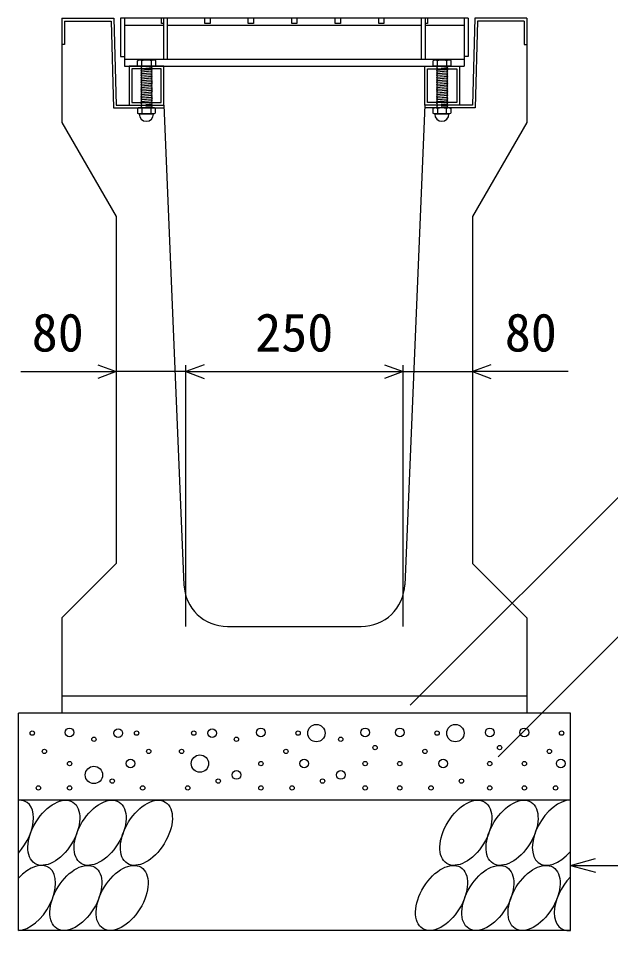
# Model space of a CAD drawing. Units: millimetres, scale not verified. Extents: x -25200 to 25200, y -8910 to 8910.
# Drawn here: x 2889 to 3570, y 777 to 1832 of the extents above; entities that cross this region are included whole.
import ezdxf
from ezdxf.enums import TextEntityAlignment as Align

# ---------------------------------------------------------------- set-up
doc = ezdxf.new("R2010")
doc.units = ezdxf.units.MM
doc.header["$LTSCALE"] = 30
doc.linetypes.add('DOTTED', pattern=[1.75, 0.25, -1.5])
for name, color, linetype, lineweight in [('0-0_DIM', 7, 'Continuous', 25), ('0-2_HATCH', 6, 'Continuous', 25), ('0-5_OUTLINE', 3, 'Continuous', 25)]:
    doc.layers.add(name, color=color, linetype=linetype, lineweight=lineweight)
doc.styles.add('ＭＳ ゴシック', font='')
doc.styles.get('ＭＳ ゴシック').set_extended_font_data('MS Gothic')

msp = doc.modelspace()

# ---------------------------------------------------------------- linework, layer by layer
at = {"layer": '0-0_DIM'}
for p, q in [((2891.28, 1425.4), (3001.1, 1425.4)), ((3081.1, 1425.4), (3001.1, 1425.4)), ((3081.1, 1132.11), (3081.1, 1432.9)), ((3081.1, 1425.4), (3331.1, 1425.4)), ((3331.1, 1132.11), (3331.1, 1432.9)), ((3331.1, 1425.4), (3411.1, 1425.4)), ((3520.92, 1425.4), (3411.1, 1425.4)), ((3654.17, 1356.35), (3339.29, 1041.47)), ((3604.17, 1145.76), (3440.51, 982.11)), ((3523.6, 857.11), (3552.57, 864.87)), ((3523.6, 857.11), (3956.91, 857.11)), ((3523.6, 857.11), (3552.57, 849.34))]:
    msp.add_line(p, q, dxfattribs=at)
for points in [[(2979.95, 1433.1), (3001.1, 1425.4), (2979.95, 1417.7)], [(3102.24, 1433.1), (3081.1, 1425.4), (3102.24, 1417.7)], [(3309.95, 1433.1), (3331.1, 1425.4), (3309.95, 1417.7)], [(3432.24, 1433.1), (3411.1, 1425.4), (3432.24, 1417.7)]]:
    msp.add_lwpolyline(points, dxfattribs=at)
at = {"layer": '0-2_HATCH'}
for p, q in [((2941.8, 1828.91), (2941.8, 1802.11)), ((3406.1, 1832.11), (3006.1, 1832.11)), ((3010.6, 1832.11), (3010.6, 1777.11)), ((3055.6, 1832.11), (3055.6, 1785.11)), ((3060.1, 1785.11), (3060.1, 1832.11)), ((3352.1, 1832.11), (3352.1, 1785.11)), ((3356.6, 1832.11), (3356.6, 1785.11)), ((3401.6, 1832.11), (3401.6, 1777.11)), ((3416.72, 1828.91), (3414.22, 1728.89)), ((3470.4, 1828.91), (3416.72, 1828.91)), ((3010.6, 1824.11), (3055.6, 1824.11)), ((3060.1, 1824.11), (3352.1, 1824.11)), ((3356.6, 1824.11), (3401.6, 1824.11)), ((2941.8, 1802.11), (2938.6, 1802.11)), ((3010.6, 1785.11), (3401.6, 1785.11)), ((3027.6, 1784.61), (3025.6, 1783.11)), ((3025.6, 1777.11), (3025.6, 1783.11)), ((3025.92, 1783.38), (3027.6, 1784.61)), ((3044.6, 1784.61), (3027.6, 1784.61)), ((3030.6, 1777.11), (3030.6, 1783.11)), ((3041.6, 1777.11), (3041.6, 1783.11)), ((3046.27, 1783.38), (3044.6, 1784.61)), ((3046.6, 1777.11), (3046.6, 1783.11)), ((3367.6, 1784.61), (3365.6, 1783.11)), ((3365.6, 1777.11), (3365.6, 1783.11)), ((3365.92, 1783.38), (3367.6, 1784.61)), ((3384.6, 1784.61), (3367.6, 1784.61)), ((3370.6, 1777.11), (3370.6, 1783.11)), ((3381.6, 1777.11), (3381.6, 1783.11)), ((3386.27, 1783.38), (3384.6, 1784.61)), ((3386.6, 1777.11), (3386.6, 1783.11)), ((3010.6, 1777.11), (3401.6, 1777.11)), ((3046.6, 1777.11), (3025.6, 1777.11)), ((3029.6, 1777.11), (3042.6, 1777.11)), ((3029.6, 1776.11), (3030.6, 1777.11)), ((3030.6, 1775.11), (3029.6, 1776.11)), ((3029.6, 1774.11), (3030.6, 1775.11)), ((3030.6, 1773.11), (3029.6, 1774.11)), ((3029.6, 1772.11), (3030.6, 1773.11)), ((3042.6, 1773.11), (3029.6, 1772.11)), ((3030.6, 1771.11), (3029.6, 1772.11)), ((3041.6, 1776.11), (3042.6, 1777.11)), ((3042.6, 1775.11), (3041.6, 1776.11)), ((3041.6, 1772.11), (3042.6, 1773.11)), ((3042.6, 1771.11), (3041.6, 1772.11)), ((3386.6, 1777.11), (3365.6, 1777.11)), ((3369.6, 1777.11), (3382.6, 1777.11)), ((3369.6, 1776.11), (3370.6, 1777.11)), ((3370.6, 1775.11), (3369.6, 1776.11)), ((3369.6, 1774.11), (3370.6, 1775.11)), ((3370.6, 1773.11), (3369.6, 1774.11)), ((3369.6, 1772.11), (3370.6, 1773.11)), ((3382.6, 1773.11), (3369.6, 1772.11)), ((3370.6, 1771.11), (3369.6, 1772.11)), ((3381.6, 1776.11), (3382.6, 1777.11)), ((3382.6, 1775.11), (3381.6, 1776.11)), ((3381.6, 1772.11), (3382.6, 1773.11)), ((3382.6, 1771.11), (3381.6, 1772.11)), ((3029.6, 1770.11), (3030.6, 1771.11)), ((3042.6, 1771.11), (3029.6, 1770.11)), ((3030.6, 1769.11), (3029.6, 1770.11)), ((3029.6, 1768.11), (3030.6, 1769.11)), ((3042.6, 1769.11), (3029.6, 1768.11)), ((3030.6, 1767.11), (3029.6, 1768.11)), ((3029.6, 1766.11), (3030.6, 1767.11)), ((3042.6, 1767.11), (3029.6, 1766.11)), ((3030.6, 1765.11), (3029.6, 1766.11)), ((3042.6, 1765.11), (3029.6, 1764.11)), ((3029.6, 1764.11), (3030.6, 1765.11)), ((3042.6, 1763.11), (3029.6, 1762.11)), ((3030.6, 1761.11), (3029.6, 1762.11)), ((3041.6, 1770.11), (3042.6, 1771.11)), ((3042.6, 1769.11), (3041.6, 1770.11)), ((3041.6, 1768.11), (3042.6, 1769.11)), ((3042.6, 1767.11), (3041.6, 1768.11)), ((3041.6, 1764.11), (3042.6, 1765.11)), ((3042.6, 1763.11), (3041.6, 1764.11)), ((3041.6, 1762.11), (3042.6, 1763.11)), ((3042.6, 1761.11), (3041.6, 1762.11)), ((3369.6, 1770.11), (3370.6, 1771.11)), ((3382.6, 1771.11), (3369.6, 1770.11)), ((3370.6, 1769.11), (3369.6, 1770.11)), ((3369.6, 1768.11), (3370.6, 1769.11)), ((3382.6, 1769.11), (3369.6, 1768.11)), ((3370.6, 1767.11), (3369.6, 1768.11)), ((3369.6, 1766.11), (3370.6, 1767.11)), ((3382.6, 1767.11), (3369.6, 1766.11)), ((3370.6, 1765.11), (3369.6, 1766.11)), ((3382.6, 1765.11), (3369.6, 1764.11)), ((3369.6, 1764.11), (3370.6, 1765.11)), ((3382.6, 1763.11), (3369.6, 1762.11)), ((3370.6, 1761.11), (3369.6, 1762.11)), ((3381.6, 1770.11), (3382.6, 1771.11)), ((3382.6, 1769.11), (3381.6, 1770.11)), ((3381.6, 1768.11), (3382.6, 1769.11)), ((3382.6, 1767.11), (3381.6, 1768.11)), ((3381.6, 1764.11), (3382.6, 1765.11)), ((3382.6, 1763.11), (3381.6, 1764.11)), ((3381.6, 1762.11), (3382.6, 1763.11)), ((3382.6, 1761.11), (3381.6, 1762.11)), ((3042.6, 1761.11), (3029.6, 1760.11)), ((3029.6, 1760.11), (3030.6, 1761.11)), ((3030.6, 1759.11), (3029.6, 1760.11)), ((3042.6, 1759.11), (3029.6, 1758.11)), ((3029.6, 1758.11), (3030.6, 1759.11)), ((3030.6, 1757.11), (3029.6, 1758.11)), ((3042.6, 1757.11), (3029.6, 1756.11)), ((3029.6, 1756.11), (3030.6, 1757.11)), ((3030.6, 1755.11), (3029.6, 1756.11)), ((3042.6, 1755.11), (3029.6, 1754.11)), ((3029.6, 1754.11), (3030.6, 1755.11)), ((3030.6, 1753.11), (3029.6, 1754.11)), ((3042.6, 1753.11), (3029.6, 1752.11)), ((3029.6, 1752.11), (3030.6, 1753.11)), ((3030.6, 1751.11), (3029.6, 1752.11)), ((3042.6, 1751.11), (3029.6, 1750.11)), ((3029.6, 1750.11), (3030.6, 1751.11)), ((3041.6, 1760.11), (3042.6, 1761.11)), ((3041.6, 1760.11), (3042.6, 1759.11)), ((3041.6, 1758.11), (3042.6, 1759.11)), ((3041.6, 1758.11), (3042.6, 1757.11)), ((3041.6, 1756.11), (3042.6, 1757.11)), ((3041.6, 1756.11), (3042.6, 1755.11)), ((3041.6, 1754.11), (3042.6, 1755.11)), ((3041.6, 1754.11), (3042.6, 1753.11)), ((3041.6, 1752.11), (3042.6, 1753.11)), ((3041.6, 1752.11), (3042.6, 1751.11)), ((3041.6, 1750.11), (3042.6, 1751.11)), ((3382.6, 1761.11), (3369.6, 1760.11)), ((3369.6, 1760.11), (3370.6, 1761.11)), ((3370.6, 1759.11), (3369.6, 1760.11)), ((3382.6, 1759.11), (3369.6, 1758.11)), ((3369.6, 1758.11), (3370.6, 1759.11)), ((3370.6, 1757.11), (3369.6, 1758.11)), ((3382.6, 1757.11), (3369.6, 1756.11)), ((3369.6, 1756.11), (3370.6, 1757.11)), ((3370.6, 1755.11), (3369.6, 1756.11)), ((3382.6, 1755.11), (3369.6, 1754.11)), ((3369.6, 1754.11), (3370.6, 1755.11)), ((3370.6, 1753.11), (3369.6, 1754.11)), ((3382.6, 1753.11), (3369.6, 1752.11)), ((3369.6, 1752.11), (3370.6, 1753.11)), ((3370.6, 1751.11), (3369.6, 1752.11)), ((3382.6, 1751.11), (3369.6, 1750.11)), ((3369.6, 1750.11), (3370.6, 1751.11)), ((3381.6, 1760.11), (3382.6, 1761.11)), ((3381.6, 1760.11), (3382.6, 1759.11)), ((3381.6, 1758.11), (3382.6, 1759.11)), ((3381.6, 1758.11), (3382.6, 1757.11)), ((3381.6, 1756.11), (3382.6, 1757.11)), ((3381.6, 1756.11), (3382.6, 1755.11)), ((3381.6, 1754.11), (3382.6, 1755.11)), ((3381.6, 1754.11), (3382.6, 1753.11)), ((3381.6, 1752.11), (3382.6, 1753.11)), ((3381.6, 1752.11), (3382.6, 1751.11)), ((3381.6, 1750.11), (3382.6, 1751.11)), ((3030.6, 1749.11), (3029.6, 1750.11)), ((3042.6, 1749.11), (3029.6, 1748.11)), ((3029.6, 1748.11), (3030.6, 1749.11)), ((3030.6, 1747.11), (3029.6, 1748.11)), ((3042.6, 1747.11), (3029.6, 1746.11)), ((3029.6, 1746.11), (3030.6, 1747.11)), ((3030.6, 1745.11), (3029.6, 1746.11)), ((3042.6, 1745.11), (3029.6, 1744.11)), ((3029.6, 1744.11), (3030.6, 1745.11)), ((3030.6, 1743.11), (3029.6, 1744.11)), ((3042.6, 1743.11), (3029.6, 1742.11)), ((3029.6, 1742.11), (3030.6, 1743.11)), ((3030.6, 1741.11), (3029.6, 1742.11)), ((3042.6, 1741.11), (3029.6, 1740.11)), ((3029.6, 1740.11), (3030.6, 1741.11)), ((3041.6, 1750.11), (3042.6, 1749.11)), ((3041.6, 1748.11), (3042.6, 1749.11)), ((3041.6, 1748.11), (3042.6, 1747.11)), ((3041.6, 1746.11), (3042.6, 1747.11)), ((3041.6, 1746.11), (3042.6, 1745.11)), ((3041.6, 1744.11), (3042.6, 1745.11)), ((3041.6, 1744.11), (3042.6, 1743.11)), ((3041.6, 1742.11), (3042.6, 1743.11)), ((3041.6, 1742.11), (3042.6, 1741.11)), ((3041.6, 1740.11), (3042.6, 1741.11)), ((3370.6, 1749.11), (3369.6, 1750.11)), ((3382.6, 1749.11), (3369.6, 1748.11)), ((3369.6, 1748.11), (3370.6, 1749.11)), ((3370.6, 1747.11), (3369.6, 1748.11)), ((3382.6, 1747.11), (3369.6, 1746.11)), ((3369.6, 1746.11), (3370.6, 1747.11)), ((3370.6, 1745.11), (3369.6, 1746.11)), ((3382.6, 1745.11), (3369.6, 1744.11)), ((3369.6, 1744.11), (3370.6, 1745.11)), ((3370.6, 1743.11), (3369.6, 1744.11)), ((3382.6, 1743.11), (3369.6, 1742.11)), ((3369.6, 1742.11), (3370.6, 1743.11)), ((3370.6, 1741.11), (3369.6, 1742.11)), ((3382.6, 1741.11), (3369.6, 1740.11)), ((3369.6, 1740.11), (3370.6, 1741.11)), ((3381.6, 1750.11), (3382.6, 1749.11)), ((3381.6, 1748.11), (3382.6, 1749.11)), ((3381.6, 1748.11), (3382.6, 1747.11)), ((3381.6, 1746.11), (3382.6, 1747.11)), ((3381.6, 1746.11), (3382.6, 1745.11)), ((3381.6, 1744.11), (3382.6, 1745.11)), ((3381.6, 1744.11), (3382.6, 1743.11)), ((3381.6, 1742.11), (3382.6, 1743.11)), ((3381.6, 1742.11), (3382.6, 1741.11)), ((3381.6, 1740.11), (3382.6, 1741.11)), ((3030.6, 1739.11), (3029.6, 1740.11)), ((3042.6, 1739.11), (3029.6, 1738.11)), ((3029.6, 1738.11), (3030.6, 1739.11)), ((3030.6, 1737.11), (3029.6, 1738.11)), ((3042.6, 1737.11), (3029.6, 1736.11)), ((3029.6, 1736.11), (3030.6, 1737.11)), ((3030.6, 1735.11), (3029.6, 1736.11)), ((3029.6, 1734.11), (3030.6, 1735.11)), ((3030.6, 1733.11), (3029.6, 1734.11)), ((3029.6, 1732.11), (3030.6, 1733.11)), ((3030.6, 1731.11), (3029.6, 1732.11)), ((3029.6, 1730.11), (3030.6, 1731.11)), ((3030.6, 1729.11), (3029.6, 1730.11)), ((3041.6, 1740.11), (3042.6, 1739.11)), ((3041.6, 1738.11), (3042.6, 1739.11)), ((3041.6, 1738.11), (3042.6, 1737.11)), ((3041.6, 1736.11), (3042.6, 1737.11)), ((3041.6, 1736.11), (3042.6, 1735.11)), ((3041.6, 1734.11), (3042.6, 1735.11)), ((3041.6, 1734.11), (3042.6, 1733.11)), ((3041.6, 1732.11), (3042.6, 1733.11)), ((3041.6, 1732.11), (3042.6, 1731.11)), ((3041.6, 1730.11), (3042.6, 1731.11)), ((3041.6, 1730.11), (3042.6, 1729.11)), ((3370.6, 1739.11), (3369.6, 1740.11)), ((3382.6, 1739.11), (3369.6, 1738.11)), ((3369.6, 1738.11), (3370.6, 1739.11)), ((3370.6, 1737.11), (3369.6, 1738.11)), ((3382.6, 1737.11), (3369.6, 1736.11)), ((3369.6, 1736.11), (3370.6, 1737.11)), ((3370.6, 1735.11), (3369.6, 1736.11)), ((3369.6, 1734.11), (3370.6, 1735.11)), ((3370.6, 1733.11), (3369.6, 1734.11)), ((3369.6, 1732.11), (3370.6, 1733.11)), ((3370.6, 1731.11), (3369.6, 1732.11)), ((3369.6, 1730.11), (3370.6, 1731.11)), ((3370.6, 1729.11), (3369.6, 1730.11)), ((3381.6, 1740.11), (3382.6, 1739.11)), ((3381.6, 1738.11), (3382.6, 1739.11)), ((3381.6, 1738.11), (3382.6, 1737.11)), ((3381.6, 1736.11), (3382.6, 1737.11)), ((3381.6, 1736.11), (3382.6, 1735.11)), ((3381.6, 1734.11), (3382.6, 1735.11)), ((3381.6, 1734.11), (3382.6, 1733.11)), ((3381.6, 1732.11), (3382.6, 1733.11)), ((3381.6, 1732.11), (3382.6, 1731.11)), ((3381.6, 1730.11), (3382.6, 1731.11)), ((3381.6, 1730.11), (3382.6, 1729.11)), ((2997.98, 1728.91), (3056.23, 1728.91)), ((3026.46, 1728.89), (3025.59, 1728.24)), ((3025.59, 1728.24), (3025.59, 1723.06)), ((3027.28, 1722.08), (3025.59, 1723.06)), ((3045.14, 1728.89), (3026.46, 1728.89)), ((3027.28, 1721.76), (3027.28, 1722.08)), ((3044.31, 1722.08), (3027.28, 1722.08)), ((3044.31, 1721.76), (3027.28, 1721.76)), ((3030.38, 1728.89), (3030.6, 1729.11)), ((3030.7, 1728.24), (3030.7, 1723.06)), ((3040.9, 1728.24), (3040.9, 1723.06)), ((3042.38, 1728.89), (3042.6, 1729.11)), ((3044.31, 1722.08), (3046, 1723.06)), ((3044.31, 1721.76), (3044.31, 1722.08)), ((3045.14, 1728.89), (3046, 1728.24)), ((3046, 1728.24), (3046, 1723.06)), ((3414.22, 1728.89), (3355.96, 1728.89)), ((3366.46, 1728.89), (3365.59, 1728.24)), ((3365.59, 1728.24), (3365.59, 1723.06)), ((3367.28, 1722.08), (3365.59, 1723.06)), ((3385.14, 1728.89), (3366.46, 1728.89)), ((3367.28, 1721.76), (3367.28, 1722.08)), ((3384.31, 1722.08), (3367.28, 1722.08)), ((3384.31, 1721.76), (3367.28, 1721.76)), ((3370.38, 1728.89), (3370.6, 1729.11)), ((3370.7, 1728.24), (3370.7, 1723.06)), ((3380.9, 1728.24), (3380.9, 1723.06)), ((3382.38, 1728.89), (3382.6, 1729.11)), ((3384.31, 1722.08), (3386, 1723.06)), ((3384.31, 1721.76), (3384.31, 1722.08)), ((3385.14, 1728.89), (3386, 1728.24)), ((3386, 1728.24), (3386, 1723.06))]:
    msp.add_line(p, q, dxfattribs=at)
at = {"layer": '0-2_HATCH', "linetype": 'DOTTED'}
for p, q in [((3042.6, 1777.11), (3029.6, 1776.11)), ((3042.6, 1775.11), (3029.6, 1774.11)), ((3382.6, 1777.11), (3369.6, 1776.11)), ((3382.6, 1775.11), (3369.6, 1774.11)), ((3042.6, 1735.11), (3029.6, 1734.11)), ((3042.6, 1733.11), (3029.6, 1732.11)), ((3042.6, 1731.11), (3029.6, 1730.11)), ((3382.6, 1735.11), (3369.6, 1734.11)), ((3382.6, 1733.11), (3369.6, 1732.11)), ((3382.6, 1731.11), (3369.6, 1730.11))]:
    msp.add_line(p, q, dxfattribs=at)
at = {"layer": '0-2_HATCH'}
for points in [[(2941.8, 1828.91), (2995.48, 1828.91), (2997.98, 1728.91)], [(3006.1, 1832.11), (3006.1, 1788.11), (3010.6, 1788.11)], [(3055.6, 1826.11), (3053.1, 1826.11), (3053.1, 1832.11)], [(3109.1, 1832.11), (3109.1, 1826.11), (3103.1, 1826.11), (3103.1, 1832.11)], [(3159.1, 1832.11), (3159.1, 1826.11), (3153.1, 1826.11), (3153.1, 1832.11)], [(3209.1, 1832.11), (3209.1, 1826.11), (3203.1, 1826.11), (3203.1, 1832.11)], [(3259.1, 1832.11), (3259.1, 1826.11), (3253.1, 1826.11), (3253.1, 1832.11)], [(3309.1, 1832.11), (3309.1, 1826.11), (3303.1, 1826.11), (3303.1, 1832.11)], [(3359.1, 1832.11), (3359.1, 1826.11), (3356.6, 1826.11)], [(3406.1, 1832.11), (3406.1, 1788.11), (3401.6, 1788.11)], [(3470.4, 1828.91), (3470.4, 1802.11), (3473.6, 1802.11)], [(3042.6, 1773.11), (3041.6, 1774.11), (3042.6, 1775.11)], [(3382.6, 1773.11), (3381.6, 1774.11), (3382.6, 1775.11)], [(3029.6, 1762.11), (3030.6, 1763.11), (3029.6, 1764.11)], [(3042.6, 1765.11), (3041.6, 1766.11), (3042.6, 1767.11)], [(3369.6, 1762.11), (3370.6, 1763.11), (3369.6, 1764.11)], [(3382.6, 1765.11), (3381.6, 1766.11), (3382.6, 1767.11)]]:
    msp.add_lwpolyline(points, dxfattribs=at)
for points in [[(3016.1, 1777.11), (3016.1, 1732.11), (3056.1, 1732.11), (3056.1, 1777.11)], [(3019.3, 1773.91), (3019.3, 1735.31), (3052.9, 1735.31), (3052.9, 1773.91)], [(3396.1, 1777.11), (3396.1, 1732.11), (3356.1, 1732.11), (3356.1, 1777.11)], [(3392.9, 1773.91), (3392.9, 1735.31), (3359.3, 1735.31), (3359.3, 1773.91)]]:
    msp.add_lwpolyline(points, close=True, dxfattribs=at)
for centre, radius in [((2947.49, 1010.16), 5), ((3003.57, 1009.29), 5), ((3111.48, 1009.29), 5), ((3167.56, 1010.16), 5), ((3231.48, 1009.29), 10), ((3287.56, 1010.16), 5), ((3327.4, 1010.16), 5), ((3391.33, 1009.29), 10), ((3430.81, 1010.16), 5), ((3470.66, 1010.16), 5), ((2904.6, 1009.29), 2.5), ((2975.53, 1002.28), 2.5), ((3024.6, 1009.29), 2.5), ((3090.45, 1009.29), 2.5), ((3139.52, 1002.28), 2.5), ((3210.45, 1009.29), 2.5), ((3259.52, 1002.28), 2.5), ((3370.3, 1009.29), 2.5), ((3513.55, 1009.29), 2.5), ((3298.9, 992.59), 2.5), ((3442.15, 992.59), 2.5), ((2918.62, 988.27), 2.5), ((3038.62, 988.27), 2.5), ((3076.43, 988.27), 2.5), ((3097.46, 974.27), 10), ((3196.43, 988.27), 2.5), ((3356.28, 988.27), 2.5), ((3499.53, 988.27), 2.5), ((2947.49, 974.27), 2.5), ((2975.53, 961.14), 10), ((3017.59, 974.27), 5), ((3167.56, 974.27), 2.5), ((3217.46, 974.27), 5), ((3287.56, 974.27), 2.5), ((3327.4, 974.27), 2.5), ((3377.31, 974.27), 5), ((3430.81, 974.27), 2.5), ((3470.66, 974.27), 2.5), ((3512.51, 974.27), 5), ((3139.52, 961.14), 5), ((3259.52, 961.14), 5), ((2996.56, 954.13), 2.5), ((3118.49, 954.13), 2.5), ((3238.49, 954.13), 2.5), ((3398.34, 954.13), 2.5), ((2911.61, 946.26), 2.5), ((2947.49, 946.26), 2.5), ((3031.61, 946.26), 2.5), ((3083.44, 946.26), 2.5), ((3167.56, 946.26), 2.5), ((3203.44, 946.26), 2.5), ((3287.56, 946.26), 2.5), ((3327.4, 946.26), 2.5), ((3363.29, 946.26), 2.5), ((3430.81, 946.26), 2.5), ((3470.66, 946.26), 2.5), ((3506.54, 946.26), 2.5)]:
    msp.add_circle(centre, radius, dxfattribs=at)
for centre, radius, start, end in [((3028.1, 1780.48), 3.62, 46.39563, 133.60437), ((3036.1, 1768.48), 15.62, 69.39075, 110.60925), ((3044.1, 1780.48), 3.62, 46.39563, 133.60437), ((3368.1, 1780.48), 3.62, 46.39563, 133.60437), ((3376.1, 1768.48), 15.62, 69.39075, 110.60925), ((3384.1, 1780.48), 3.62, 46.39563, 133.60437), ((3028.15, 1723.54), 5.35, 61.49832, 118.50684), ((3028.15, 1727.76), 5.35, 241.49843, 298.50089), ((3035.8, 1721.76), 8.19, 180, 359.99995), ((3035.8, 1708.47), 20.42, 75.52621, 104.47362), ((3035.8, 1742.82), 20.42, 255.52638, 284.47374), ((3043.45, 1723.54), 5.35, 61.49231, 118.50169), ((3043.45, 1727.76), 5.35, 241.49989, 298.5), ((3368.15, 1723.54), 5.35, 61.49832, 118.50684), ((3368.15, 1727.76), 5.35, 241.49843, 298.50089), ((3375.8, 1721.76), 8.19, 180, 359.99995), ((3375.8, 1708.47), 20.42, 75.52621, 104.47362), ((3375.8, 1742.82), 20.42, 255.52638, 284.47374), ((3383.45, 1723.54), 5.35, 61.49231, 118.50169), ((3383.45, 1727.76), 5.35, 241.49989, 298.5)]:
    msp.add_arc(centre, radius, start, end, dxfattribs=at)
for centre, start_param, end_param in [((2876.23, 894.59), 4.385593, 6.6745444), ((3509.74, 894.59), 0.3357715, 4.4411806), ((2901.55, 819.6), 3.5111464, 7.548991), ((3535.06, 819.6), 1.2110787, 3.5658734)]:
    msp.add_ellipse(centre, major_axis=(21.81, 35.31), ratio=0.5792, start_param=start_param, end_param=end_param, dxfattribs=at)
for centre in [(2929.44, 894.59), (2982.65, 894.59), (3035.86, 894.59), (3403.32, 894.59), (3456.53, 894.59), (2954.76, 819.6), (3007.97, 819.6), (3375.43, 819.6), (3428.64, 819.6), (3481.85, 819.6)]:
    msp.add_ellipse(centre, major_axis=(21.81, 35.31), ratio=0.5792, dxfattribs=at)
at = {"layer": '0-5_OUTLINE'}
for p, q in [((2938.6, 1832.11), (2938.6, 1712.11)), ((3473.6, 1832.11), (3473.6, 1712.11)), ((3356.1, 1732.11), (3333.09, 1180.03)), ((3411.1, 1732.11), (3356.1, 1732.11)), ((2938.6, 1712.11), (3001.1, 1604.11)), ((3473.6, 1712.11), (3411.1, 1604.11)), ((3001.1, 1604.11), (3001.1, 1204.61)), ((3411.1, 1604.11), (3411.1, 1204.61)), ((2938.6, 1142.11), (3001.1, 1204.61)), ((3473.6, 1142.11), (3411.1, 1204.61)), ((2938.6, 1142.11), (2938.6, 1032.11)), ((3473.6, 1142.11), (3473.6, 1032.11)), ((3129.06, 1132.11), (3283.14, 1132.11)), ((2938.6, 1052.11), (3473.6, 1052.11)), ((3523.6, 1032.11), (2888.6, 1032.11)), ((3523.6, 782.11), (3523.6, 1032.11)), ((3523.6, 932.11), (2888.6, 932.11))]:
    msp.add_line(p, q, dxfattribs=at)
for points in [[(2938.6, 1832.11), (2998.6, 1832.11), (3001.1, 1732.11), (3056.1, 1732.11), (3079.1, 1180.03)], [(3473.6, 1832.11), (3413.6, 1832.11), (3411.1, 1732.11)], [(3523.6, 782.11), (2888.6, 782.11), (2888.6, 1032.11)]]:
    msp.add_lwpolyline(points, dxfattribs=at)
for centre, start, end in [((3129.06, 1182.11), 182.38594, 270), ((3283.14, 1182.11), 270, 357.61403)]:
    msp.add_arc(centre, 50, start, end, dxfattribs=at)

# ---------------------------------------------------------------- texts
at = {"layer": '0-0_DIM', "style": 'ＭＳ ゴシック'}
for s, p in [('80', (2903.99, 1435.4)), ('250', (3161.1, 1435.4)), ('80', (3448.2, 1435.4))]:
    msp.add_text(s, height=43.99, dxfattribs=at).set_placement(p, align=Align.BOTTOM_LEFT)

doc.saveas('drawing.dxf')
